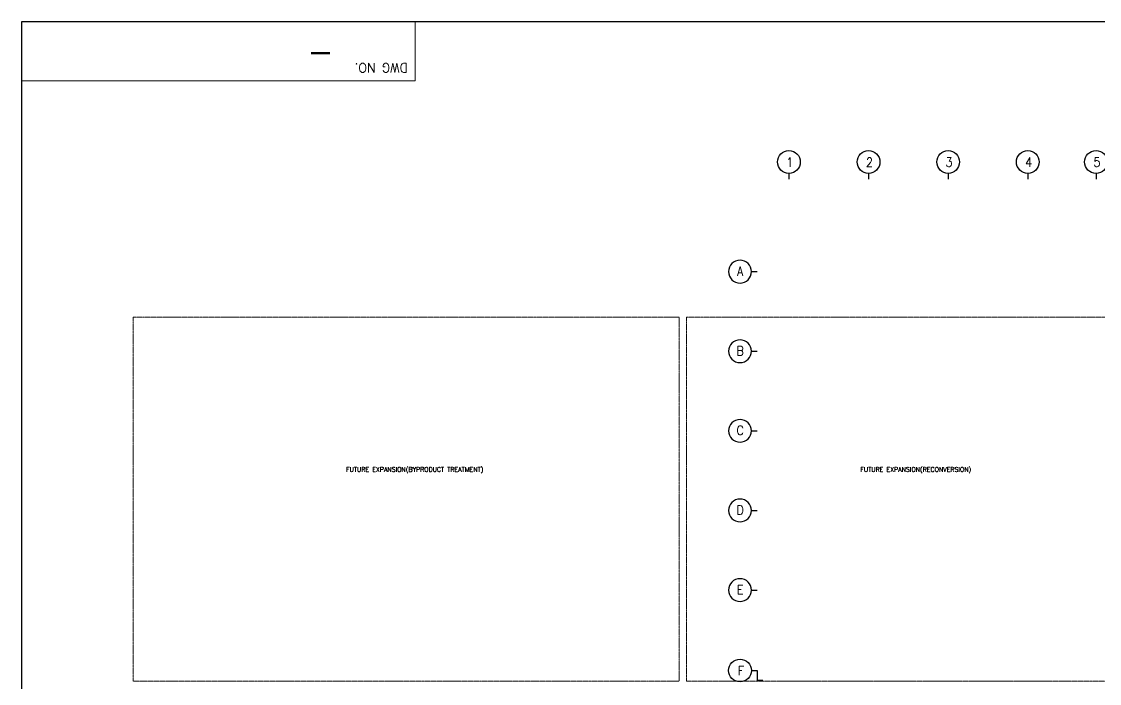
# Model space of a CAD drawing. Extents: x -59767 to 1106559, y -1290 to 1129522.
# Drawn here: x 500922 to 595689, y 266882 to 325085 of the extents above; entities that cross this region are included whole.
import ezdxf
from ezdxf.enums import TextEntityAlignment as Align

# ---------------------------------------------------------------- set-up
doc = ezdxf.new("R2010")
doc.units = 0
doc.linetypes.add('PHANTOM', pattern=[2.5, 1.25, -0.25, 0.25, -0.25, 0.25, -0.25])
doc.layers.get('0').update_dxf_attribs({"linetype": 'CONTINUOUS', "lineweight": 9})
for name, color, linetype in [('1', 2, 'CONTINUOUS'), ('15', 1, 'CONTINUOUS'), ('7', 7, 'CONTINUOUS'), ('DIM', 7, 'CONTINUOUS')]:
    doc.layers.add(name, color=color, linetype=linetype)
for name, color, linetype, lineweight in [('TEXT', 3, 'CONTINUOUS', 9), ('가는선', 1, 'CONTINUOUS', 9), ('가상선', 252, 'PHANTOM', 9), ('외형선', 3, 'CONTINUOUS', 9)]:
    doc.layers.add(name, color=color, linetype=linetype, lineweight=lineweight)
doc.styles.add('ROMANS', font='romans.shx', dxfattribs={"bigfont": 'whgtxt.shx'})
doc.styles.get("Standard").update_dxf_attribs({"font": 'romans.shx', "bigfont": 'whtgtxt.shx'})

# ---------------------------------------------------------------- blocks, each defined once
blk = doc.blocks.new('BUBBLE')
blk.add_line((0, -600), (0, -900))
blk.add_circle((0, 0), 600)

msp = doc.modelspace()

# ---------------------------------------------------------------- linework, layer by layer
at = {"linetype": 'Continuous'}
for p in [(535528.4, 325004.7), (500921.9, 319869.8)]:
    msp.add_line(p, (535528.4, 319869.8), dxfattribs=at)
at = {"layer": '15'}
for p, q in [((717921.9, 325085.2), (500921.9, 325054.1)), ((500921.9, 325054.1), (500921.9, 174282))]:
    msp.add_line(p, q, dxfattribs=at)
at = {"layer": 'DIM', "linetype": 'Continuous'}
for p in [(565588.1, 268019.9), (566088.1, 267144.9)]:
    msp.add_line(p, (565588.1, 267144.9), dxfattribs=at)
at = {"layer": '가는선', "lineweight": 9}
for p, q in [((568228, 267094.9), (571228, 267094.9)), ((572228, 267094.9), (575228, 267094.9)), ((576228, 267094.9), (579228, 267094.9)), ((580228, 267094.9), (583228, 267094.9)), ((584228, 267094.9), (587228, 267094.9)), ((588228, 267094.9), (591228, 267094.9))]:
    msp.add_line(p, q, dxfattribs=at)
at = {"layer": '가상선', "lineweight": 9}
for points in [[(510738.6, 299094.9), (558738.6, 299094.9), (558738.6, 267094.9), (510738.6, 267094.9)], [(559388.6, 299094.9), (601388.6, 299094.9), (601388.6, 267094.9), (559388.6, 267094.9)]]:
    msp.add_lwpolyline(points, close=True, dxfattribs=at)

# ---------------------------------------------------------------- block references
at = {"layer": '7', "color": 7, "xscale": 1.666666666627862, "yscale": 1.666666666627862, "zscale": 1.666666666627862}
for p in [(568388.1, 312737.6), (575388.1, 312737.6), (582388.6, 312737.6), (589388.6, 312737.6), (595388.6, 312737.6)]:
    msp.add_blockref('BUBBLE', p, dxfattribs=at)
at = {"layer": '7', "color": 7, "yscale": 1.666666666627862, "zscale": 1.666666666627862}
for p, xscale, rotation in [((564088.1, 303094.9), -1.666666666627862, 89.9999999999999), ((564088.1, 296094.9), -1.666666666627862, 89.9999999999999), ((564088.1, 289094.9), -1.666666666627862, 89.9999999999999), ((564088.1, 282094.8), -1.666666666627862, 89.99999999999987), ((564088.1, 275094.9), -1.666666666627862, 89.9999999999999), ((564088.1, 268019.9), 1.666666666627862, 90)]:
    msp.add_blockref('BUBBLE', p, dxfattribs=dict(at, xscale=xscale, rotation=rotation))

# ---------------------------------------------------------------- texts
at = {"layer": '1', "linetype": 'Continuous', "style": 'ROMANS'}
msp.add_text('DWG NO.', height=805.31, rotation=179.999979, dxfattribs=at).set_placement((534882.4, 321418.7))
at = {"layer": 'TEXT', "color": 7, "style": 'ROMANS', "width": 0.9}
for s, p in [('1', (568467.6, 312720.1)), ('2', (575467.6, 312720.1)), ('3', (582468.1, 312720.1)), ('4', (589468.1, 312720.1)), ('5', (595468.1, 312720.1)), ('A', (564099.8, 303134.2)), ('B', (564099.8, 296134.2)), ('C', (564099.8, 289134.2)), ('D', (564099.8, 282134.2)), ('E', (564099.8, 275134.2)), ('F', (564167.6, 268002.3))]:
    msp.add_text(s, height=800, dxfattribs=at).set_placement(p, align=Align.MIDDLE)
at = {"layer": 'TEXT', "lineweight": 9}
for s, p in [('FUTURE EXPANSION(BYPRODUCT TREATMENT)', (529455.2, 285384.3)), ('FUTURE EXPANSION(RECONVERSION)', (574667.8, 285384.3))]:
    msp.add_text(s, height=400, dxfattribs=at).set_placement(p, align=Align.BOTTOM_LEFT)
at = {"layer": '외형선', "insert": (528394.1, 321068.8), "char_height": 2143.78, "attachment_point": 1, "rotation": 180, "style": 'ROMANS'}
msp.add_mtext_dynamic_manual_height_columns('{\\C2;-}', width=364.69, gutter_width=20, heights=[-2143.8], dxfattribs=at)

doc.saveas('drawing.dxf')
